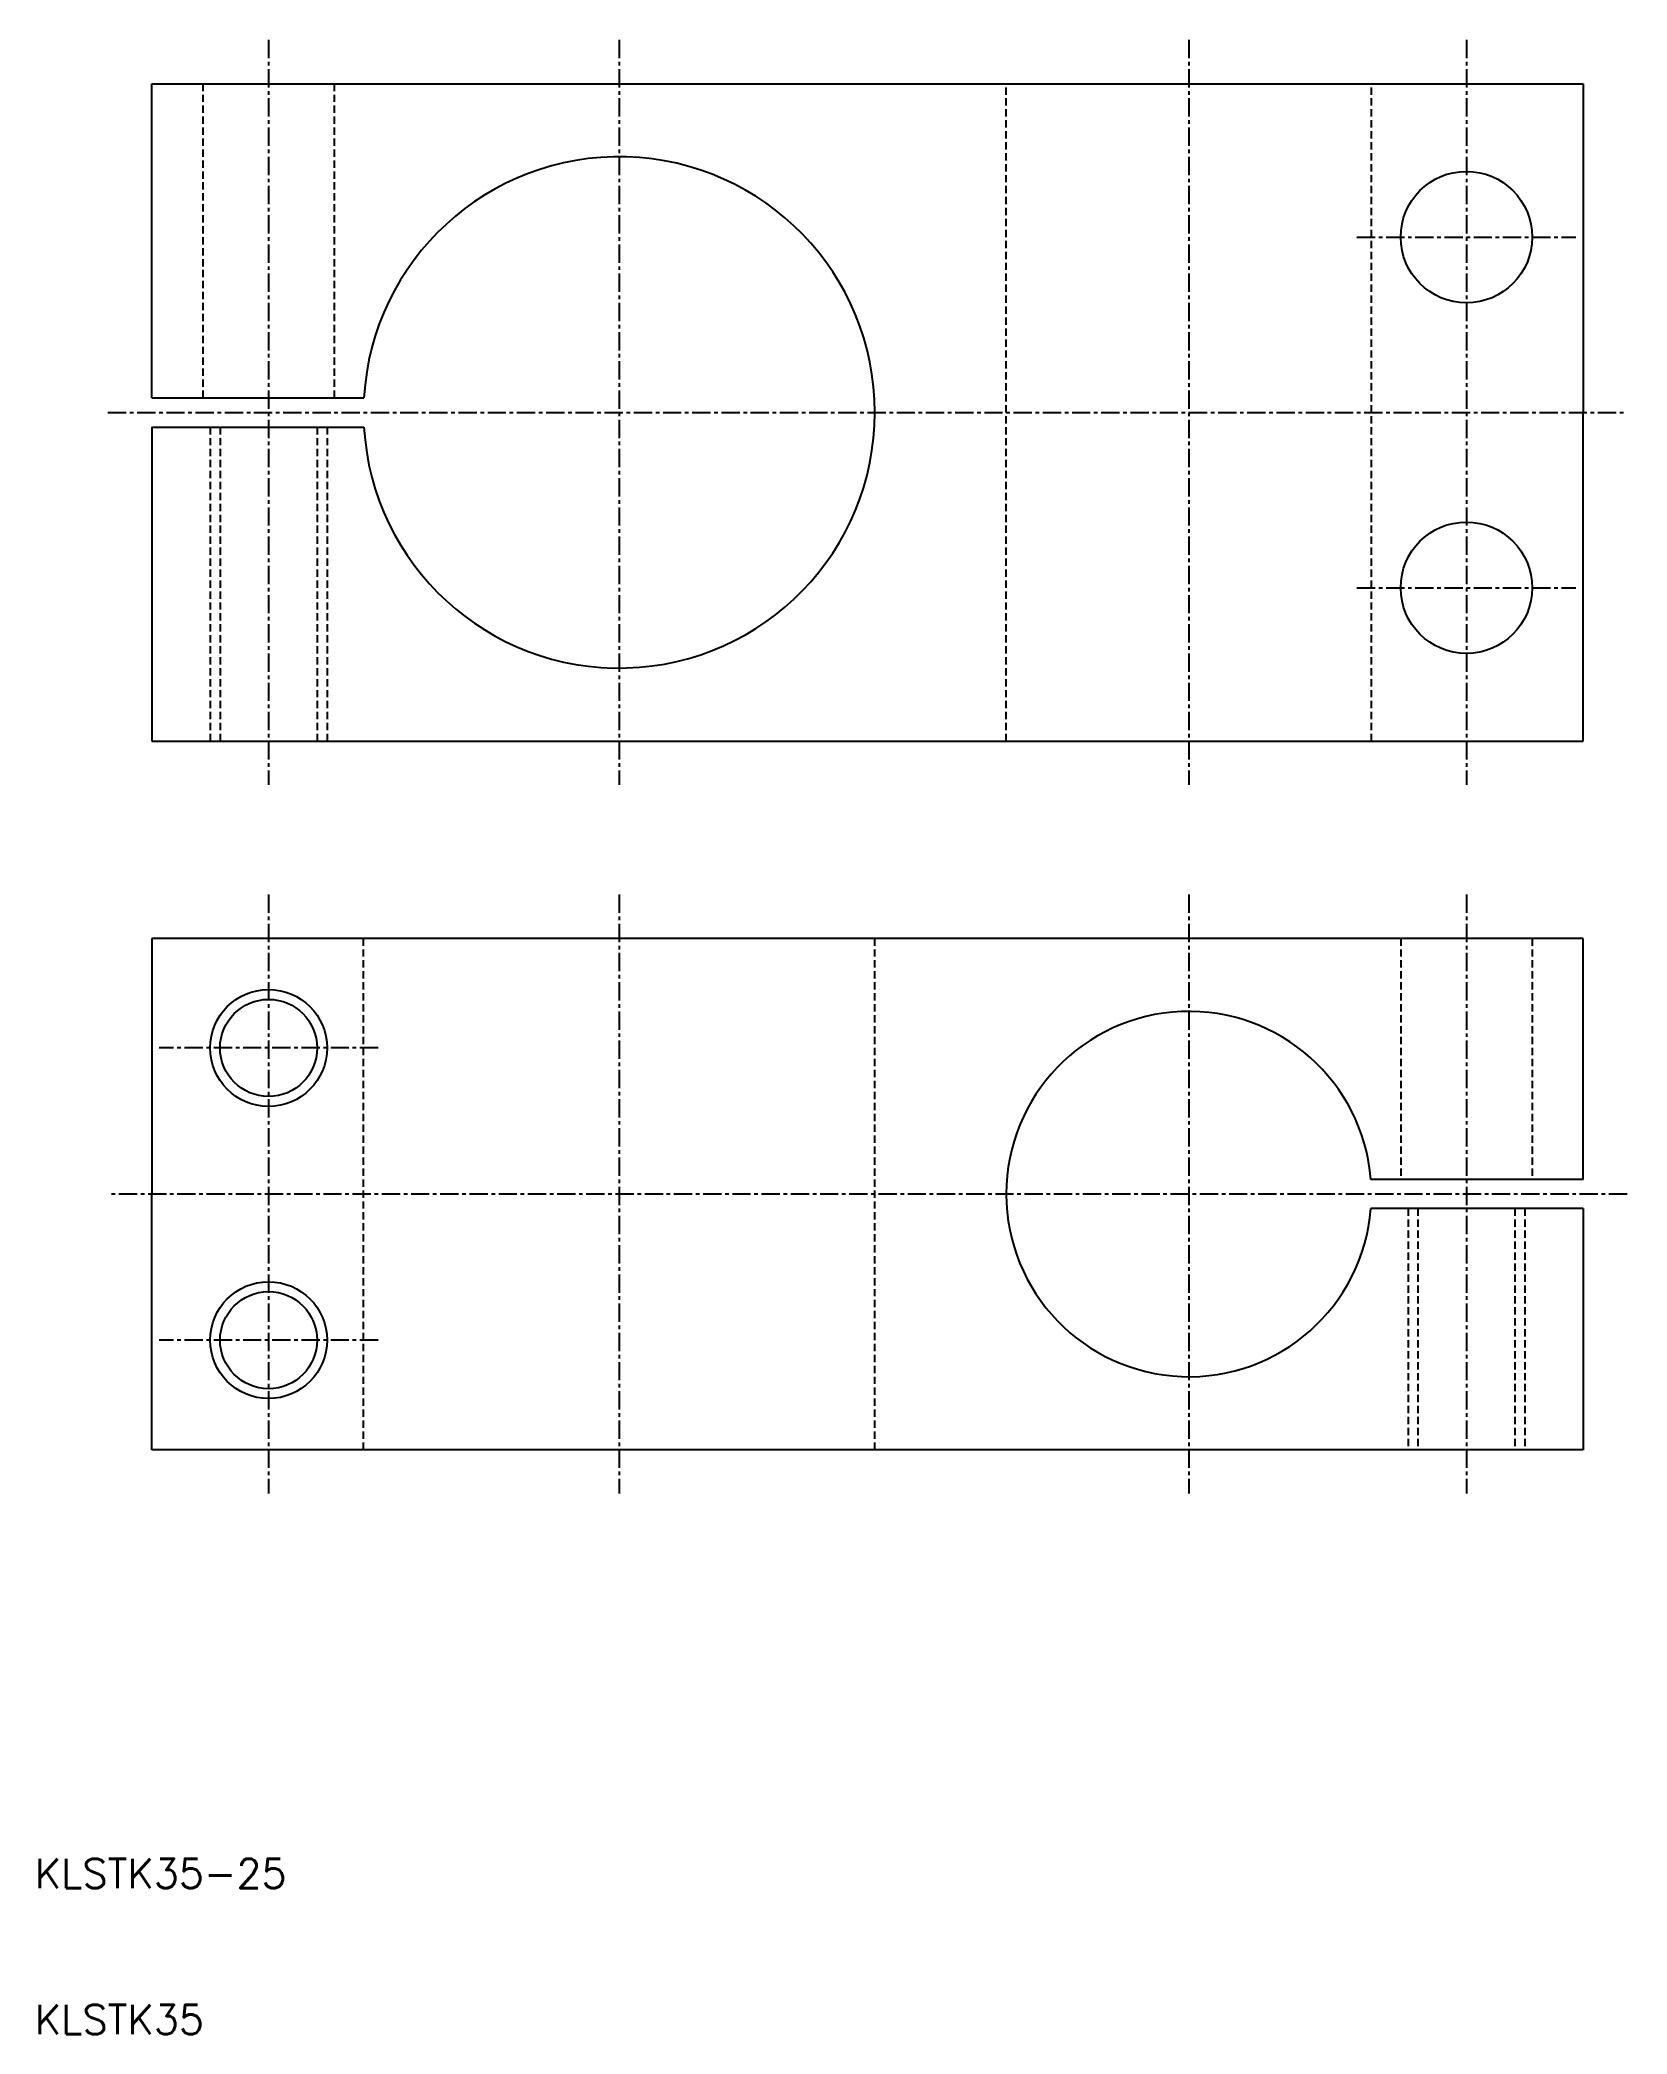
# Model space of a CAD drawing. Extents: x 10 to 119, y 10 to 146.
import ezdxf

# ---------------------------------------------------------------- set-up
doc = ezdxf.new("R2010")
doc.units = 0
doc.linetypes.add('CENTER', pattern=[2, 1.25, -0.25, 0.25, -0.25])
doc.linetypes.add('DASHED', pattern=[0.75, 0.5, -0.25])
doc.layers.get('0').update_dxf_attribs({"linetype": 'CONTINUOUS'})
doc.layers.add('CENTER', color=1, linetype='CENTER')
doc.styles.get("Standard").update_dxf_attribs({"font": 'txt.shx', "bigfont": 'extfont.shx'})

msp = doc.modelspace()

# ---------------------------------------------------------------- linework, layer by layer
for p, q in [((18, 143.5), (116, 143.5)), ((18, 122), (18, 143.5)), ((116, 143.5), (116, 121)), ((18, 122), (32.5286, 122)), ((116, 98.5), (116, 121)), ((18, 120), (18, 98.5)), ((18, 120), (32.5286, 120)), ((18, 98.5), (116, 98.5)), ((116, 85), (18, 85)), ((18, 85), (18, 67.5)), ((116, 68.5), (116, 85)), ((116, 68.5), (101.4599, 68.5)), ((18, 50), (18, 67.5)), ((116, 66.5), (101.4599, 66.5)), ((116, 66.5), (116, 50)), ((116, 50), (18, 50))]:
    msp.add_line(p, q)
at = {"color": 3, "linetype": 'DASHED'}
for p, q in [((21.5, 143.5), (21.5, 122)), ((30.5, 143.5), (30.5, 122)), ((76.5, 98.5), (76.5, 143.5)), ((101.5, 98.5), (101.5, 143.5)), ((22, 120), (22, 98.5)), ((22.6765, 120), (22.6765, 98.5)), ((29.3235, 120), (29.3235, 98.5)), ((30, 120), (30, 98.5)), ((32.5, 50), (32.5, 85)), ((67.5, 50), (67.5, 85)), ((103.5, 85), (103.5, 68.5)), ((112.5, 85), (112.5, 68.5)), ((104, 66.5), (104, 50)), ((104.6765, 66.5), (104.6765, 50)), ((111.3235, 66.5), (111.3235, 50)), ((112, 66.5), (112, 50))]:
    msp.add_line(p, q, dxfattribs=at)
for centre in [(108, 133), (108, 109)]:
    msp.add_circle(centre, 4.5)
at = {"color": 3, "linetype": 'CONTINUOUS'}
for centre in [(26, 77.5), (26, 57.5)]:
    msp.add_circle(centre, 4, dxfattribs=at)
at = {"color": 7, "linetype": 'CONTINUOUS'}
for centre in [(26, 77.5), (26, 57.5)]:
    msp.add_circle(centre, 3.3235, dxfattribs=at)
for centre, radius, start, end in [((50, 121), 17.5, 183.275829, 176.724171), ((89, 67.5), 12.5, 4.588566, 355.411434)]:
    msp.add_arc(centre, radius, start, end)
at = {"layer": 'CENTER', "color": 1, "linetype": 'CENTER'}
for p, q in [((26, 146.5), (26, 95.5)), ((50, 146.5), (50, 95.5)), ((89, 146.5), (89, 95.5)), ((108, 146.5), (108, 95.5)), ((100.5, 133), (115.5, 133)), ((15, 121), (119, 121)), ((100.5, 109), (115.5, 109)), ((26, 88), (26, 47)), ((50, 88), (50, 47)), ((89, 88), (89, 47)), ((108, 88), (108, 47)), ((33.5, 77.5), (18.5, 77.5)), ((119, 67.5), (15, 67.5)), ((33.5, 57.5), (18.5, 57.5))]:
    msp.add_line(p, q, dxfattribs=at)

# ---------------------------------------------------------------- texts
for s, p in [('KLSTK35-25', (10, 20)), ('KLSTK35', (10, 10))]:
    msp.add_text(s, height=2).set_placement(p)

doc.saveas('drawing.dxf')
